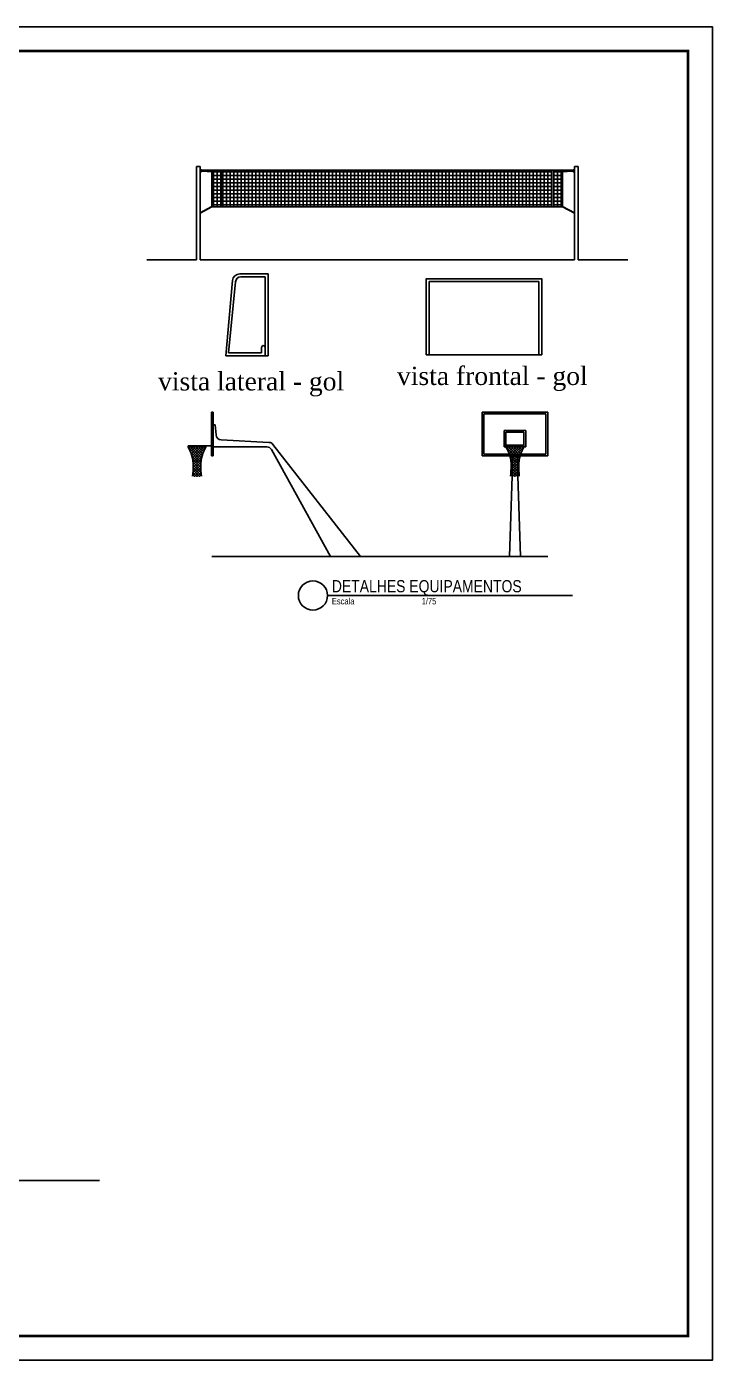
# Model space of a CAD drawing. Extents: x -56 to 214, y 236 to 291.
# Drawn here: x 92.9 to 121.1, y 235.9 to 290.6 of the extents above; entities that cross this region are included whole.
import ezdxf

# ---------------------------------------------------------------- set-up
doc = ezdxf.new("R2010")
doc.units = 0
doc.layers.get('0').update_dxf_attribs({"linetype": 'CONTINUOUS'})
doc.layers.add('CORTE', color=7, linetype='CONTINUOUS')
doc.layers.add('COTAS', color=7, linetype='CONTINUOUS')
doc.styles.add('COTAS', font='ARIALN.TTF', dxfattribs={"height": 0.15})
doc.styles.get("Standard").update_dxf_attribs({"font": 'times.ttf'})

msp = doc.modelspace()

# ---------------------------------------------------------------- linework, layer by layer
at = {"linetype": 'Continuous'}
for p, q in [((99.8601, 284.8653), (99.8601, 281.0403)), ((99.8601, 284.8653), (100.0101, 284.8653)), ((100.0101, 284.8653), (100.0101, 281.0403)), ((100.0651, 284.7153), (107.6976, 284.7153)), ((100.0699, 284.6877), (100.5276, 284.6591)), ((100.8726, 283.2153), (100.8726, 284.7153)), ((100.9476, 283.2153), (100.9476, 284.7153)), ((115.33, 284.7153), (107.6976, 284.7153)), ((114.4476, 283.2153), (114.4476, 284.7153)), ((114.5226, 283.2153), (114.5226, 284.7153)), ((115.3252, 284.6877), (114.8676, 284.6591)), ((115.3851, 284.8653), (115.3851, 281.0403)), ((115.5351, 284.8653), (115.3851, 284.8653)), ((115.5351, 284.8653), (115.5351, 281.0403)), ((100.069, 284.6802), (100.5271, 284.6516)), ((100.4976, 284.6403), (100.8726, 284.6403)), ((100.9476, 284.6403), (107.6976, 284.6403)), ((114.4476, 284.6403), (107.6976, 284.6403)), ((114.8976, 284.6403), (114.5226, 284.6403)), ((115.3261, 284.6802), (114.868, 284.6516)), ((100.4976, 283.2239), (100.0101, 282.9614)), ((100.4976, 283.2153), (100.0101, 282.9528)), ((100.4976, 283.2903), (100.8651, 283.2903)), ((100.4976, 283.2153), (107.6976, 283.2153)), ((100.9476, 283.2903), (107.6976, 283.2903)), ((114.4476, 283.2903), (107.6976, 283.2903)), ((114.8976, 283.2153), (107.6976, 283.2153)), ((114.8976, 283.2903), (114.5301, 283.2903)), ((114.8976, 283.2239), (115.3851, 282.9614)), ((114.8976, 283.2153), (115.3851, 282.9528)), ((99.8601, 281.0403), (97.821, 281.0403)), ((100.0101, 281.0403), (107.6976, 281.0403)), ((115.3851, 281.0403), (107.6976, 281.0403)), ((115.5351, 281.0403), (117.5741, 281.0403)), ((100.5519, 274.7824), (100.4769, 274.7824)), ((100.4769, 274.7824), (100.4769, 272.9824)), ((100.5519, 274.2574), (100.5519, 274.7824)), ((114.2924, 274.7824), (111.5924, 274.7824)), ((111.5924, 274.7824), (111.5924, 272.9824)), ((114.2174, 274.7074), (111.6674, 274.7074)), ((111.6674, 274.7074), (111.6674, 273.0574)), ((114.2174, 273.0574), (114.2174, 274.7074)), ((114.2924, 272.9824), (114.2924, 274.7824)), ((100.6269, 274.2574), (100.5519, 274.2574)), ((100.5519, 273.3574), (100.5519, 274.2574)), ((100.6269, 274.2574), (100.666, 273.8473)), ((113.3849, 274.0324), (112.4999, 274.0324)), ((112.4999, 274.0324), (112.4999, 273.3574)), ((113.3099, 273.9574), (112.5749, 273.9574)), ((112.5749, 273.9574), (112.5749, 273.4324)), ((113.3099, 273.4324), (113.3099, 273.9574)), ((113.3849, 273.3574), (113.3849, 274.0324)), ((99.5169, 273.3949), (99.5169, 273.3574)), ((99.5169, 273.3949), (100.4769, 273.3949)), ((99.5169, 273.3574), (100.0571, 272.8171)), ((99.5169, 273.3574), (100.0571, 272.8171)), ((99.5169, 273.3574), (100.2519, 273.3574)), ((99.6155, 273.3574), (99.5496, 273.2915)), ((99.7215, 273.3574), (99.5841, 273.2199)), ((99.8276, 273.3574), (99.617, 273.1467)), ((99.6229, 273.3574), (100.0731, 272.9071)), ((99.9337, 273.3574), (99.6474, 273.071)), ((100.0397, 273.3574), (99.674, 272.9916)), ((100.1458, 273.3574), (99.6956, 272.9071)), ((100.2519, 273.3574), (99.7116, 272.8171)), ((100.2519, 273.3574), (99.7116, 272.8171)), ((99.729, 273.3574), (100.0947, 272.9916)), ((99.8351, 273.3574), (100.1214, 273.071)), ((99.9411, 273.3574), (100.1518, 273.1467)), ((100.0472, 273.3574), (100.1847, 273.2199)), ((100.1533, 273.3574), (100.2192, 273.2915)), ((100.2519, 273.3949), (100.2519, 273.3574)), ((102.7499, 273.3574), (100.5519, 273.3574)), ((100.5519, 273.3574), (100.5519, 272.9824)), ((102.8401, 273.5393), (100.878, 273.644)), ((105.3698, 268.8574), (102.9425, 273.2487)), ((106.5966, 268.8574), (102.9995, 273.4604)), ((112.4999, 273.3574), (113.3849, 273.3574)), ((112.5749, 273.4324), (112.5749, 273.3574)), ((112.5749, 273.4324), (113.3099, 273.4324)), ((112.5749, 273.3949), (113.3099, 273.3949)), ((112.5749, 273.3574), (113.1151, 272.8171)), ((112.5749, 273.3574), (113.1151, 272.8171)), ((112.6735, 273.3574), (112.6076, 273.2915)), ((112.7796, 273.3574), (112.6421, 273.2199)), ((112.8856, 273.3574), (112.675, 273.1467)), ((112.681, 273.3574), (113.1312, 272.9071)), ((112.9917, 273.3574), (112.7054, 273.071)), ((113.0978, 273.3574), (112.732, 272.9916)), ((113.2038, 273.3574), (112.7536, 272.9071)), ((113.3099, 273.3574), (112.7696, 272.8171)), ((113.3099, 273.3574), (112.7696, 272.8171)), ((112.787, 273.3574), (113.1527, 272.9916)), ((112.8931, 273.3574), (113.1794, 273.071)), ((112.9991, 273.3574), (113.2098, 273.1467)), ((113.1052, 273.3574), (113.2427, 273.2199)), ((113.2113, 273.3574), (113.2772, 273.2915)), ((113.3099, 273.4324), (113.3099, 273.3574)), ((99.6136, 273.1546), (100.0466, 272.7215)), ((99.6755, 272.9866), (100.0416, 272.6205)), ((99.7066, 272.8494), (100.0416, 272.5144)), ((99.7215, 272.7284), (100.046, 272.404)), ((100.1552, 273.1546), (99.7221, 272.7215)), ((100.0472, 272.7284), (99.7228, 272.404)), ((100.0932, 272.9866), (99.7271, 272.6205)), ((100.0621, 272.8494), (99.7271, 272.5144)), ((100.5519, 272.9824), (100.4769, 272.9824)), ((111.5924, 272.9824), (113.15, 272.9824)), ((111.6674, 273.0574), (113.1744, 273.0574)), ((112.6716, 273.1546), (113.1047, 272.7215)), ((112.8524, 272.9824), (112.7174, 268.8574)), ((112.7335, 272.9866), (113.0996, 272.6205)), ((112.7646, 272.8494), (113.0996, 272.5144)), ((112.7796, 272.7284), (113.104, 272.404)), ((113.2132, 273.1546), (112.7801, 272.7215)), ((113.1052, 272.7284), (112.7808, 272.404)), ((113.1201, 272.8494), (112.7851, 272.5144)), ((113.1513, 272.9866), (112.7852, 272.6205)), ((113.0324, 272.9824), (113.1674, 268.8574)), ((113.15, 272.9824), (114.2924, 272.9824)), ((113.1744, 273.0574), (114.2174, 273.0574)), ((100.0417, 272.5108), (99.7054, 272.1745)), ((99.7085, 272.2111), (99.7623, 272.1574)), ((100.0415, 272.6167), (99.7151, 272.2902)), ((99.7165, 272.3092), (99.8683, 272.1574)), ((99.723, 272.4087), (99.9744, 272.1574)), ((99.727, 272.5108), (100.0634, 272.1745)), ((99.7272, 272.6167), (100.0537, 272.2902)), ((99.7623, 272.1574), (99.7943, 272.1574)), ((100.0457, 272.4087), (99.7943, 272.1574)), ((99.8683, 272.1574), (99.9004, 272.1574)), ((100.0522, 272.3092), (99.9004, 272.1574)), ((99.9744, 272.1574), (100.0065, 272.1574)), ((100.0602, 272.2111), (100.0065, 272.1574)), ((113.0997, 272.5108), (112.7634, 272.1745)), ((112.7666, 272.2111), (112.8203, 272.1574)), ((113.0995, 272.6167), (112.7731, 272.2902)), ((112.7745, 272.3092), (112.9264, 272.1574)), ((112.781, 272.4087), (113.0324, 272.1574)), ((112.7851, 272.5108), (113.1214, 272.1745)), ((112.7852, 272.6167), (113.1117, 272.2902)), ((112.8203, 272.1574), (112.8523, 272.1574)), ((113.1037, 272.4087), (112.8523, 272.1574)), ((112.9264, 272.1574), (112.9584, 272.1574)), ((113.1102, 272.3092), (112.9584, 272.1574)), ((113.0324, 272.1574), (113.0645, 272.1574)), ((113.1182, 272.2111), (113.0645, 272.1574)), ((112.9424, 268.8574), (100.4921, 268.8574)), ((111.5924, 268.8574), (114.2924, 268.8574))]:
    msp.add_line(p, q, dxfattribs=at)
at = {"color": 8, "linetype": 'Continuous'}
for p, q in [((101.0976, 283.2153), (101.0976, 284.7153)), ((101.2476, 283.2153), (101.2476, 284.7153)), ((101.3976, 283.2153), (101.3976, 284.7153)), ((101.5476, 283.2153), (101.5476, 284.7153)), ((101.6976, 283.2153), (101.6976, 284.7153)), ((101.8476, 283.2153), (101.8476, 284.7153)), ((101.9976, 283.2153), (101.9976, 284.7153)), ((102.1476, 283.2153), (102.1476, 284.7153)), ((102.2976, 283.2153), (102.2976, 284.7153)), ((102.4476, 283.2153), (102.4476, 284.7153)), ((102.5976, 283.2153), (102.5976, 284.7153)), ((102.7476, 283.2153), (102.7476, 284.7153)), ((102.8976, 283.2153), (102.8976, 284.7153)), ((103.0476, 283.2153), (103.0476, 284.7153)), ((103.1976, 283.2153), (103.1976, 284.7153)), ((103.3476, 283.2153), (103.3476, 284.7153)), ((103.4976, 283.2153), (103.4976, 284.7153)), ((103.6476, 283.2153), (103.6476, 284.7153)), ((103.7976, 283.2153), (103.7976, 284.7153)), ((103.9476, 283.2153), (103.9476, 284.7153)), ((104.0976, 283.2153), (104.0976, 284.7153)), ((104.2476, 283.2153), (104.2476, 284.7153)), ((104.3976, 283.2153), (104.3976, 284.7153)), ((104.5476, 283.2153), (104.5476, 284.7153)), ((104.6976, 283.2153), (104.6976, 284.7153)), ((104.8476, 283.2153), (104.8476, 284.7153)), ((104.9976, 283.2153), (104.9976, 284.7153)), ((105.1476, 283.2153), (105.1476, 284.7153)), ((105.2976, 283.2153), (105.2976, 284.7153)), ((105.4476, 283.2153), (105.4476, 284.7153)), ((105.5976, 283.2153), (105.5976, 284.7153)), ((105.7476, 283.2153), (105.7476, 284.7153)), ((105.8976, 283.2153), (105.8976, 284.7153)), ((106.0476, 283.2153), (106.0476, 284.7153)), ((106.1976, 283.2153), (106.1976, 284.7153)), ((106.3476, 283.2153), (106.3476, 284.7153)), ((106.4976, 283.2153), (106.4976, 284.7153)), ((106.6476, 283.2153), (106.6476, 284.7153)), ((106.7976, 283.2153), (106.7976, 284.7153)), ((106.9476, 283.2153), (106.9476, 284.7153)), ((107.0976, 283.2153), (107.0976, 284.7153)), ((107.2476, 283.2153), (107.2476, 284.7153)), ((107.3976, 283.2153), (107.3976, 284.7153)), ((107.5476, 283.2153), (107.5476, 284.7153)), ((107.6976, 284.7153), (107.6976, 283.2153)), ((107.8476, 283.2153), (107.8476, 284.7153)), ((107.9976, 283.2153), (107.9976, 284.7153)), ((108.1476, 283.2153), (108.1476, 284.7153)), ((108.2976, 283.2153), (108.2976, 284.7153)), ((108.4476, 283.2153), (108.4476, 284.7153)), ((108.5976, 283.2153), (108.5976, 284.7153)), ((108.7476, 283.2153), (108.7476, 284.7153)), ((108.8976, 283.2153), (108.8976, 284.7153)), ((109.0476, 283.2153), (109.0476, 284.7153)), ((109.1976, 283.2153), (109.1976, 284.7153)), ((109.3476, 283.2153), (109.3476, 284.7153)), ((109.4976, 283.2153), (109.4976, 284.7153)), ((109.6476, 283.2153), (109.6476, 284.7153)), ((109.7976, 283.2153), (109.7976, 284.7153)), ((109.9476, 283.2153), (109.9476, 284.7153)), ((110.0976, 283.2153), (110.0976, 284.7153)), ((110.2476, 283.2153), (110.2476, 284.7153)), ((110.3976, 283.2153), (110.3976, 284.7153)), ((110.5476, 283.2153), (110.5476, 284.7153)), ((110.6976, 283.2153), (110.6976, 284.7153)), ((110.8476, 283.2153), (110.8476, 284.7153)), ((110.9976, 283.2153), (110.9976, 284.7153)), ((111.1476, 283.2153), (111.1476, 284.7153)), ((111.2976, 283.2153), (111.2976, 284.7153)), ((111.4476, 283.2153), (111.4476, 284.7153)), ((111.5976, 283.2153), (111.5976, 284.7153)), ((111.7476, 283.2153), (111.7476, 284.7153)), ((111.8976, 283.2153), (111.8976, 284.7153)), ((112.0476, 283.2153), (112.0476, 284.7153)), ((112.1976, 283.2153), (112.1976, 284.7153)), ((112.3476, 283.2153), (112.3476, 284.7153)), ((112.4976, 283.2153), (112.4976, 284.7153)), ((112.6476, 283.2153), (112.6476, 284.7153)), ((112.7976, 283.2153), (112.7976, 284.7153)), ((112.9476, 283.2153), (112.9476, 284.7153)), ((113.0976, 283.2153), (113.0976, 284.7153)), ((113.2476, 283.2153), (113.2476, 284.7153)), ((113.3976, 283.2153), (113.3976, 284.7153)), ((113.5476, 283.2153), (113.5476, 284.7153)), ((113.6976, 283.2153), (113.6976, 284.7153)), ((113.8476, 283.2153), (113.8476, 284.7153)), ((113.9976, 283.2153), (113.9976, 284.7153)), ((114.1476, 283.2153), (114.1476, 284.7153)), ((114.2976, 283.2153), (114.2976, 284.7153)), ((100.4976, 284.4903), (100.8651, 284.4903)), ((100.4976, 284.3403), (100.8651, 284.3403)), ((100.4976, 284.1903), (100.8651, 284.1903)), ((100.9476, 284.4903), (107.6976, 284.4903)), ((100.9476, 284.3403), (107.6976, 284.3403)), ((100.9476, 284.1903), (107.6976, 284.1903)), ((114.4476, 284.4903), (107.6976, 284.4903)), ((114.4476, 284.3403), (107.6976, 284.3403)), ((114.4476, 284.1903), (107.6976, 284.1903)), ((114.8976, 284.4903), (114.5301, 284.4903)), ((114.8976, 284.3403), (114.5301, 284.3403)), ((114.8976, 284.1903), (114.5301, 284.1903)), ((100.4976, 284.0403), (100.8651, 284.0403)), ((100.4976, 283.8903), (100.8651, 283.8903)), ((100.4976, 283.7403), (100.8651, 283.7403)), ((100.4976, 283.5903), (100.8651, 283.5903)), ((100.9476, 284.0403), (107.6976, 284.0403)), ((100.9476, 283.8903), (107.6976, 283.8903)), ((100.9476, 283.7403), (107.6976, 283.7403)), ((100.9476, 283.5903), (107.6976, 283.5903)), ((114.4476, 284.0403), (107.6976, 284.0403)), ((114.4476, 283.8903), (107.6976, 283.8903)), ((114.4476, 283.7403), (107.6976, 283.7403)), ((114.4476, 283.5903), (107.6976, 283.5903)), ((114.8976, 284.0403), (114.5301, 284.0403)), ((114.8976, 283.8903), (114.5301, 283.8903)), ((114.8976, 283.7403), (114.5301, 283.7403)), ((114.8976, 283.5903), (114.5301, 283.5903)), ((100.4976, 283.4403), (100.8651, 283.4403)), ((100.9476, 283.4403), (107.6976, 283.4403)), ((114.4476, 283.4403), (107.6976, 283.4403)), ((114.8976, 283.4403), (114.5301, 283.4403))]:
    msp.add_line(p, q, dxfattribs=at)
for p, q in [((102.8031, 280.4543), (101.6376, 280.4543)), ((102.6831, 280.3343), (101.6875, 280.3343)), ((102.6831, 277.4393), (102.6831, 280.3343)), ((102.8031, 277.0943), (102.8031, 280.4543)), ((101.3387, 280.1809), (101.0631, 277.0943)), ((101.4636, 280.1308), (101.1831, 277.2143)), ((113.9223, 280.1385), (109.4223, 280.1385)), ((109.4223, 280.1385), (109.4223, 277.1385)), ((113.9223, 277.1385), (113.9223, 280.1385)), ((101.0631, 277.0943), (102.8031, 277.0943)), ((101.1831, 277.2143), (102.5331, 277.2143)), ((102.5331, 277.2143), (102.5331, 277.4393)), ((102.6831, 277.0943), (102.6831, 277.4393))]:
    msp.add_line(p, q)
at = {"linetype": 'Continuous'}
for points in [[(100.0701, 284.6914), (100.4976, 284.6914)], [(100.4976, 284.7153), (100.4976, 283.2153)], [(100.8576, 284.7153), (100.8576, 283.2153)], [(114.5376, 284.7153), (114.5376, 283.2153)], [(114.8976, 284.7153), (114.8976, 283.2153)], [(115.3251, 284.6914), (114.8976, 284.6914)]]:
    msp.add_lwpolyline(points, dxfattribs=at)
at = {"linetype": 'Continuous', "const_width": 0.015}
for points in [[(100.8651, 283.2153), (100.8651, 284.7153)], [(114.5301, 283.2153), (114.5301, 284.7153)]]:
    msp.add_lwpolyline(points, dxfattribs=at)
at = {"color": 8, "linetype": 'Continuous'}
for points in [[(100.5576, 284.6403), (100.5576, 283.2153)], [(100.7076, 284.6403), (100.7076, 283.2153)], [(114.6876, 284.6403), (114.6876, 283.2153)], [(114.8376, 284.6403), (114.8376, 283.2153)]]:
    msp.add_lwpolyline(points, dxfattribs=at)
msp.add_lwpolyline([(109.3023, 277.1385), (114.0423, 277.1385), (114.0423, 280.2585), (109.3023, 280.2585)], close=True)
at = {"linetype": 'Continuous'}
for centre in [(100.5276, 284.6591), (114.8676, 284.6591)]:
    msp.add_circle(centre, 0.0131, dxfattribs=at)
for centre, radius, start, end in [((100.0101, 284.6914), 0.06, 270, 90), ((115.3851, 284.6914), 0.06, 90, 270), ((100.5273, 284.6554), 0.00375, 266.42361, 86.42361), ((114.8678, 284.6554), 0.00375, 93.57639, 273.57639), ((100.89, 273.8686), 0.225, 185.45243, 266.94712), ((102.7499, 273.1324), 0.225, 31.14643, 90), ((102.8281, 273.3146), 0.225, 40.39038, 86.94712)]:
    msp.add_arc(centre, radius, start, end, dxfattribs=at)
for centre, radius, start, end in [((101.6376, 280.1543), 0.3, 90, 174.89783), ((101.6875, 280.1093), 0.225, 90, 174.50768), ((102.6081, 277.4393), 0.075, 0, 180)]:
    msp.add_arc(centre, radius, start, end)
for points in [[(99.5169, 273.3574), (99.5772, 273.2365), (99.763, 272.8639), (99.729, 272.4425), (99.7038, 272.1574)], [(100.2519, 273.3574), (100.1916, 273.2365), (100.0057, 272.8639), (100.0397, 272.4425), (100.0649, 272.1574)], [(112.5749, 273.3574), (112.6352, 273.2365), (112.821, 272.8639), (112.7871, 272.4425), (112.7619, 272.1574)], [(113.3099, 273.3574), (113.2496, 273.2365), (113.0638, 272.8639), (113.0977, 272.4425), (113.1229, 272.1574)]]:
    msp.add_open_spline(points, degree=3, knots=[0, 0, 0, 0, 0.2667953, 0.82223892, 0.82223892, 0.82223892, 0.82223892], dxfattribs=at)
at = {"layer": 'CORTE'}
for p, q in [((115.3123, 267.2548), (105.2476, 267.2548)), ((95.8787, 243.2362), (82.6831, 243.2362))]:
    msp.add_line(p, q, dxfattribs=at)
msp.add_lwpolyline([(39.4504, 235.8593), (121.0504, 235.8593), (121.0504, 290.6058), (39.4504, 290.6058)], close=True, dxfattribs=at)
at = {"layer": 'CORTE', "const_width": 0.1}
msp.add_lwpolyline([(40.4504, 236.8593), (120.0504, 236.8593), (120.0504, 289.6058), (40.4504, 289.6058)], close=True, dxfattribs=at)
at = {"layer": 'CORTE'}
msp.add_circle((104.6476, 267.2548), 0.6, dxfattribs=at)

# ---------------------------------------------------------------- texts
for s, p in [('vista frontal - gol', (108.0983, 275.8965)), ('vista lateral - gol', (98.2854, 275.6733))]:
    msp.add_text(s, height=0.75).set_placement(p)
at = {"layer": 'COTAS', "style": 'COTAS'}
for s, height, p in [('DETALHES EQUIPAMENTOS', 0.5, (105.4231, 267.3873)), ('Escala                                1/75', 0.26, (105.4231, 266.8904))]:
    msp.add_text(s, height=height, dxfattribs=at).set_placement(p)

doc.saveas('drawing.dxf')
